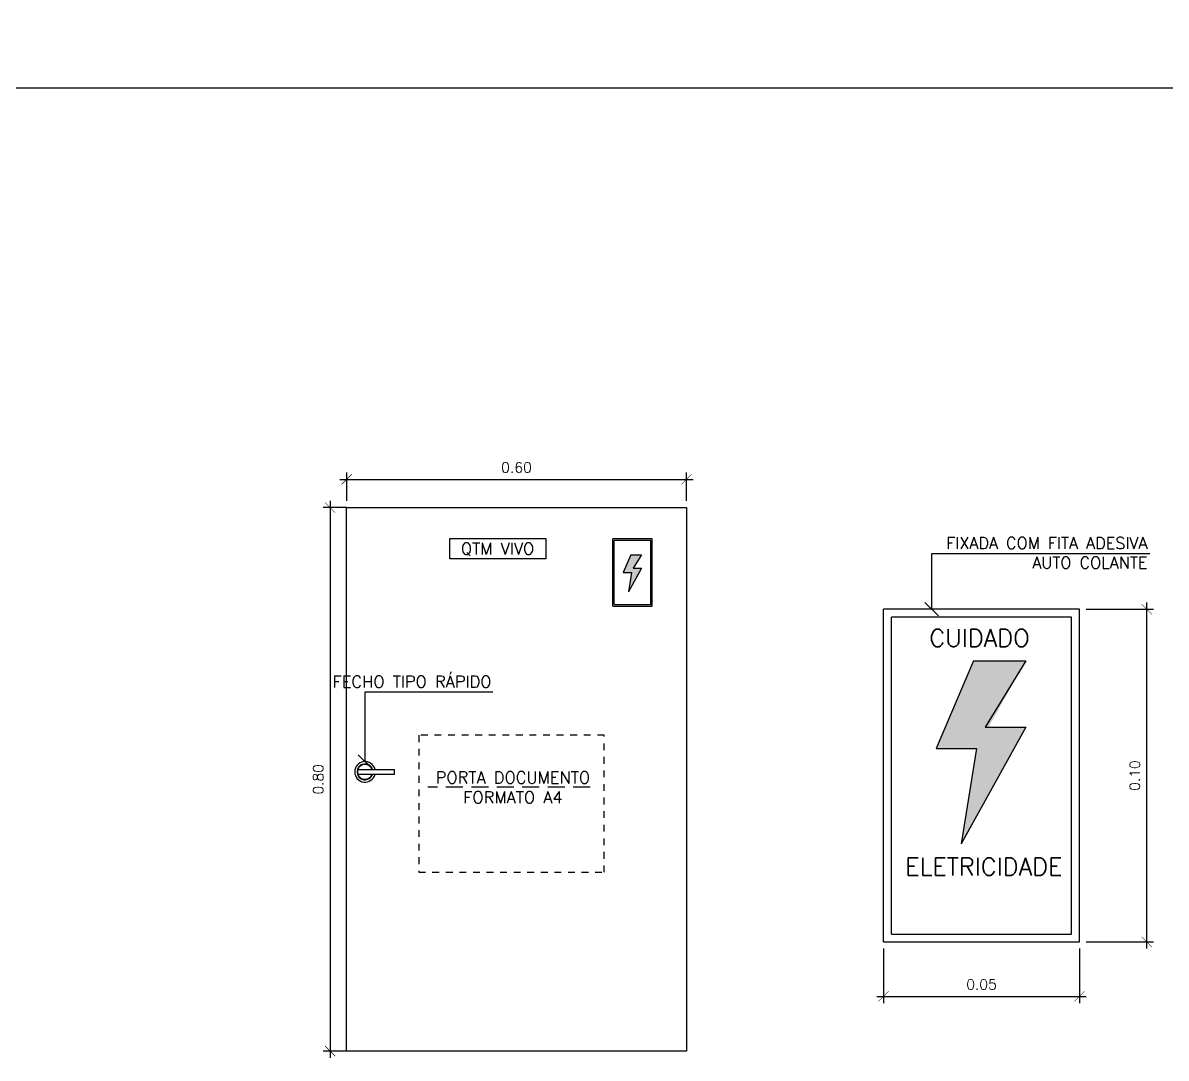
# Model space of a CAD drawing. Header units: inches. Extents: x -7660 to 802, y -193 to 3.
# Drawn here: x 549.76 to 566.61, y -83.67 to -68.4 of the extents above; entities that cross this region are included whole.
import ezdxf
from ezdxf.enums import TextEntityAlignment as Align

# ---------------------------------------------------------------- set-up
doc = ezdxf.new("R2010")
doc.units = ezdxf.units.IN
doc.header["$MEASUREMENT"] = 0
doc.linetypes.add('HIDDEN', pattern=[0.375, 0.25, -0.125])
for name, color, linetype in [('A_DETALHES', 7, 'Continuous'), ('COTAS', 8, 'Continuous'), ('Text-02', 255, 'Continuous'), ('Text-04', 4, 'Continuous')]:
    doc.layers.add(name, color=color, linetype=linetype)
doc.styles.add('ROMANS', font='romans.shx', dxfattribs={"height": 10})
doc.styles.add('TEXTO', font='romans.shx')
doc.styles.add('Texto Cotas', font='romans.shx')
doc.dimstyles.new('1-100$7', dxfattribs={"dimscale": 100, "dimtxt": 1.5, "dimasz": 2, "dimexe": 1, "dimexo": 1, "dimgap": 0.75, "dimtad": 1, "dimlfac": 0.001, "dimzin": 1, "dimdsep": 46, "dimtxsty": 'ROMANS', "dimblk": 'OBLIQUE', "dimcen": 0, "dimdle": 1, "dimclre": 9, "dimadec": 0, "dimazin": 0, "dimtfac": 1, "dimtix": 1, "dimtmove": 0, "dimatfit": 2, "dimldrblk": 'OBLIQUE', "dimfxl": 1, "dimarcsym": 0})
doc.dimstyles.new('huawei_stand Cota 1-100', dxfattribs={"dimscale": 0, "dimtxt": 0.15, "dimasz": 0.15, "dimexe": 0.1, "dimexo": 0.1, "dimgap": 0.1, "dimtad": 1, "dimzin": 0, "dimdsep": 46, "dimtxsty": 'Texto Cotas', "dimblk": 'ARCHTICK', "dimcen": 0.2, "dimdle": 0.1, "dimclrd": 256, "dimclre": 256, "dimclrt": 256, "dimadec": 0, "dimazin": 0, "dimtfac": 1, "dimtix": 1, "dimtmove": 0, "dimatfit": 3, "dimfxl": 1, "dimtolj": 1, "dimtzin": 0, "dimarcsym": 1})

# ---------------------------------------------------------------- blocks, each defined once
blk = doc.blocks.new('_ArchTick')
at = {"const_width": 0.05}
blk.add_lwpolyline([(-0.5, -0.5), (0.5, 0.5)], dxfattribs=at)
blk = doc.blocks.new('*D305')
at = {"lineweight": -2, "transparency": 16777216}
for p, q in [((554.43, -75.133), (559.637, -75.133)), ((554.53, -75.448), (554.53, -75.033)), ((559.537, -75.448), (559.537, -75.033))]:
    blk.add_line(p, q, dxfattribs=at)
at = {"lineweight": -2, "transparency": 16777216, "xscale": 0.15, "yscale": 0.15, "zscale": 0.15, "rotation": 180}
blk.add_blockref('_ArchTick', (554.53, -75.133), dxfattribs=at)
at = {"lineweight": -2, "transparency": 16777216, "xscale": 0.15, "yscale": 0.15, "zscale": 0.15}
blk.add_blockref('_ArchTick', (559.537, -75.133), dxfattribs=at)
at = {"transparency": 16777216, "insert": (557.033, -74.958), "char_height": 0.15, "attachment_point": 5, "style": 'Texto Cotas'}
blk.add_mtext('\\A1;0.60', dxfattribs=at)
blk = doc.blocks.new('*D306')
at = {"lineweight": -2, "transparency": 16777216}
for p, q in [((554.286, -75.448), (554.286, -83.665)), ((554.53, -75.548), (554.186, -75.548)), ((554.53, -83.565), (554.186, -83.565))]:
    blk.add_line(p, q, dxfattribs=at)
at = {"lineweight": -2, "transparency": 16777216, "xscale": 0.15, "yscale": 0.15, "zscale": 0.15}
for p, rotation in [((554.286, -75.548), 90), ((554.286, -83.565), 270)]:
    blk.add_blockref('_ArchTick', p, dxfattribs=dict(at, rotation=rotation))
at = {"transparency": 16777216, "insert": (554.111, -79.557), "char_height": 0.15, "attachment_point": 5, "rotation": 90, "style": 'Texto Cotas'}
blk.add_mtext('\\A1;0.80', dxfattribs=at)
blk = doc.blocks.new('*D308')
at = {"lineweight": -2, "transparency": 16777216}
for p, q in [((562.444, -82.054), (562.444, -82.857)), ((565.33, -82.054), (565.33, -82.857)), ((562.344, -82.757), (565.43, -82.757))]:
    blk.add_line(p, q, dxfattribs=at)
at = {"lineweight": -2, "transparency": 16777216, "xscale": 0.15, "yscale": 0.15, "zscale": 0.15, "rotation": 180}
blk.add_blockref('_ArchTick', (562.444, -82.757), dxfattribs=at)
at = {"lineweight": -2, "transparency": 16777216, "xscale": 0.15, "yscale": 0.15, "zscale": 0.15}
blk.add_blockref('_ArchTick', (565.33, -82.757), dxfattribs=at)
at = {"transparency": 16777216, "insert": (563.887, -82.582), "char_height": 0.15, "attachment_point": 5, "style": 'Texto Cotas'}
blk.add_mtext('\\A1;0.05', dxfattribs=at)
blk = doc.blocks.new('*D307')
at = {"lineweight": -2, "transparency": 16777216}
for p, q in [((566.321, -76.948), (566.321, -82.054)), ((565.43, -77.048), (566.421, -77.048)), ((565.43, -81.954), (566.421, -81.954))]:
    blk.add_line(p, q, dxfattribs=at)
at = {"lineweight": -2, "transparency": 16777216, "xscale": 0.15, "yscale": 0.15, "zscale": 0.15}
for p, rotation in [((566.321, -77.048), 90), ((566.321, -81.954), 270)]:
    blk.add_blockref('_ArchTick', p, dxfattribs=dict(at, rotation=rotation))
at = {"transparency": 16777216, "insert": (566.146, -79.501), "char_height": 0.15, "attachment_point": 5, "rotation": 90, "style": 'Texto Cotas'}
blk.add_mtext('\\A1;0.10', dxfattribs=at)

msp = doc.modelspace()

# ---------------------------------------------------------------- linework, layer by layer
at = {"color": 3}
msp.add_lwpolyline([(532.90705, -69.3577), (622.64596, -69.3577), (622.64596, -121.04888), (532.90705, -121.04888)], close=True, dxfattribs=at)
at = {"layer": 'A_DETALHES', "color": 1, "linetype": 'Continuous'}
for p, q in [((558.45116, -77.0025), (558.45116, -76.00992)), ((559.03503, -76.00992), (558.45116, -76.00992)), ((558.47451, -76.97914), (558.47451, -76.03328)), ((559.01167, -76.03328), (558.47451, -76.03328)), ((559.01167, -76.97914), (559.01167, -76.03328)), ((559.03503, -77.0025), (559.03503, -76.00992)), ((558.7196, -76.24405), (558.60741, -76.50554)), ((558.7196, -76.24405), (558.87493, -76.24405)), ((558.87493, -76.24405), (558.75412, -76.44233)), ((558.87493, -76.44233), (558.6822, -76.79002)), ((558.75412, -76.44233), (558.87493, -76.44233)), ((558.60741, -76.50554), (558.72823, -76.50554)), ((558.72823, -76.50554), (558.6822, -76.79002)), ((558.45116, -77.0025), (559.03503, -77.0025)), ((558.47451, -76.97914), (559.01167, -76.97914)), ((562.44438, -81.95375), (562.44438, -77.04809)), ((565.33005, -77.04809), (562.44438, -77.04809)), ((562.5598, -81.83832), (562.5598, -77.16352)), ((565.21463, -77.16352), (562.5598, -77.16352)), ((565.21463, -81.83832), (565.21463, -77.16352)), ((565.33005, -81.95375), (565.33005, -77.04809)), ((563.7711, -77.80801), (563.21664, -79.10037)), ((563.7711, -77.80801), (564.5388, -77.80801)), ((564.5388, -77.80801), (563.9417, -78.78793)), ((564.5388, -78.78793), (563.58628, -80.50635)), ((563.9417, -78.78793), (564.5388, -78.78793)), ((563.21664, -79.10037), (563.81375, -79.10037)), ((563.81375, -79.10037), (563.58628, -80.50635)), ((554.69477, -79.4117), (555.23273, -79.4117)), ((554.69477, -79.48177), (555.23273, -79.48177)), ((555.23273, -79.48177), (555.23273, -79.4117)), ((562.5598, -81.83832), (565.21463, -81.83832)), ((562.44438, -81.95375), (565.33005, -81.95375))]:
    msp.add_line(p, q, dxfattribs=at)
at = {"layer": 'A_DETALHES', "color": 1, "linetype": 'HIDDEN'}
msp.add_line((558.11807, -79.67357), (555.72406, -79.67357), dxfattribs=at)
at = {"layer": 'A_DETALHES', "color": 1, "linetype": 'Continuous'}
msp.add_lwpolyline([(554.5297, -75.54832), (559.53721, -75.54832), (559.53721, -83.56532), (554.5297, -83.56532)], close=True, dxfattribs=at)
at = {"layer": 'A_DETALHES', "color": 1}
msp.add_lwpolyline([(556.04952, -76.00579), (557.46636, -76.00579), (557.46636, -76.30588), (556.04952, -76.30588)], close=True, dxfattribs=at)
at = {"layer": 'A_DETALHES', "color": 1, "linetype": 'HIDDEN', "ltscale": 0.01}
msp.add_lwpolyline([(555.59251, -80.92713), (558.32502, -80.92713), (558.32502, -78.90694), (555.59251, -78.90694)], close=True, dxfattribs=at)
at = {"layer": 'A_DETALHES', "color": 1, "linetype": 'Continuous'}
for radius, start, end in [(0.15181, 13.342364, 346.657636), (0.11677, 17.457603, 342.542397), (0.11094, 18.40848, 341.59152)]:
    msp.add_arc((554.80033, -79.44673), radius, start, end, dxfattribs=at)
at = {"layer": 'A_DETALHES', "color": 1, "linetype": 'HIDDEN'}
msp.add_arc((554.80033, -79.44673), 0.11094, 18.40848, 341.59152, dxfattribs=at)
at = {"layer": 'A_DETALHES', "color": 1, "linetype": 'Continuous'}
for points in [[(558.72823, -76.50554), (558.60741, -76.50554), (558.7196, -76.24405), (558.60741, -76.50554)], [(558.72823, -76.50554), (558.7196, -76.24405), (558.87493, -76.24405), (558.7196, -76.24405)], [(558.6822, -76.79002), (558.87493, -76.44233), (558.75412, -76.44233), (558.87493, -76.44233)], [(558.6822, -76.79002), (558.74852, -76.46937), (558.72823, -76.50554), (558.74852, -76.46937)], [(563.81375, -79.10037), (563.21664, -79.10037), (563.7711, -77.80801), (563.21664, -79.10037)], [(563.81375, -79.10037), (563.7711, -77.80801), (564.5388, -77.80801), (563.7711, -77.80801)], [(563.58628, -80.50635), (564.5388, -78.78793), (563.9417, -78.78793), (564.5388, -78.78793)], [(563.58628, -80.50635), (563.91406, -78.92158), (563.81375, -79.10037), (563.91406, -78.92158)]]:
    msp.add_solid(points, dxfattribs=at)

# ---------------------------------------------------------------- texts
at = {"layer": 'Text-02', "color": 1, "style": 'ROMANS'}
msp.add_text('QTM VIVO', height=0.175161, dxfattribs=at).set_placement((556.75357, -76.15589), align=Align.MIDDLE_CENTER)
at = {"layer": 'Text-02', "color": 1, "insert": (563.11238, -75.98571), "char_height": 0.1731407, "width": 3.2213295, "attachment_point": 1, "style": 'ROMANS'}
msp.add_mtext('\\pxqr;{\\C256;FIXADA COM FITA ADESIVA AUTO COLANTE}', dxfattribs=at)
at = {"layer": 'Text-02', "color": 1, "ltscale": 4, "char_height": 0.1751606, "style": 'ROMANS'}
for s, insert, width, attachment_point in [('FECHO TIPO RÁPIDO', (556.66482, -78.02893), 2.3098265, 3), ('\\pxqc;PORTA DOCUMENTO FORMATO A4', (555.55123, -79.44281), 2.8584154, 1)]:
    msp.add_mtext(s, dxfattribs=dict(at, insert=insert, width=width, attachment_point=attachment_point))
at = {"layer": 'Text-04', "color": 1, "style": 'TEXTO'}
for s, p in [('CUIDADO', (563.85803, -77.47296)), ('ELETRICIDADE', (563.92125, -80.845))]:
    msp.add_text(s, height=0.259711, dxfattribs=at).set_placement(p, align=Align.MIDDLE)

# ---------------------------------------------------------------- dimensions: what is measured, and where the dimension line sits
at = {"color": 1}
for p1, p2, distance, text, picture, middle in [((554.5297, -75.54832), (559.53721, -75.54832), 0.41511, '0.60', '*D305', (557.03346, -74.95821)), ((554.62978, -75.54832), (554.62978, -83.56532), -0.34349, '0.80', '*D306', (554.11129, -79.55682))]:
    dim = msp.add_aligned_dim(p1=p1, p2=p2, distance=distance, text=text, dimstyle='huawei_stand Cota 1-100', override={"dimscale": 1}, dxfattribs=at)
    dim.commit()
    dim.dimension.update_dxf_attribs({"geometry": picture, "text_midpoint": middle})
dim = msp.add_linear_dim(base=(566.32096, -81.95375), p1=(565.33005, -77.04809), p2=(565.33005, -81.95375), angle=90, text='0.10', dimstyle='huawei_stand Cota 1-100', override={"dimscale": 1}, dxfattribs=at)
dim.commit()
dim.dimension.update_dxf_attribs({"geometry": '*D307', "text_midpoint": (566.14596, -79.50092)})
dim = msp.add_linear_dim(base=(565.33005, -82.7566), p1=(562.44438, -81.95375), p2=(565.33005, -81.95375), text='0.05', dimstyle='huawei_stand Cota 1-100', override={"dimscale": 1}, dxfattribs=at)
dim.commit()
dim.dimension.update_dxf_attribs({"geometry": '*D308', "text_midpoint": (563.88721, -82.5816)})

# ---------------------------------------------------------------- leaders
at = {"layer": 'COTAS', "color": 1}
msp.add_leader([(560.71948, -141.49708), (561.04846, -140.86316), (562.48636, -140.86316)], dimstyle='1-100$7', override={"dimasz": 1.5, "dimtad": 0, "dimclrd": 256}, dxfattribs=at)
at = {"layer": 'Text-02', "color": 1}
for points in [[(563.15268, -77.04809), (563.15268, -76.22741), (566.36938, -76.22741)], [(554.80033, -79.29461), (554.80033, -78.26814), (556.68464, -78.26814)]]:
    msp.add_leader(points, dimstyle='1-100$7', override={"dimscale": 1, "dimtxt": 1.8, "dimasz": 0.2, "dimtad": 0, "dimclre": 256, "dimclrt": 2, "dimtix": 0}, dxfattribs=at)

doc.saveas('drawing.dxf')
